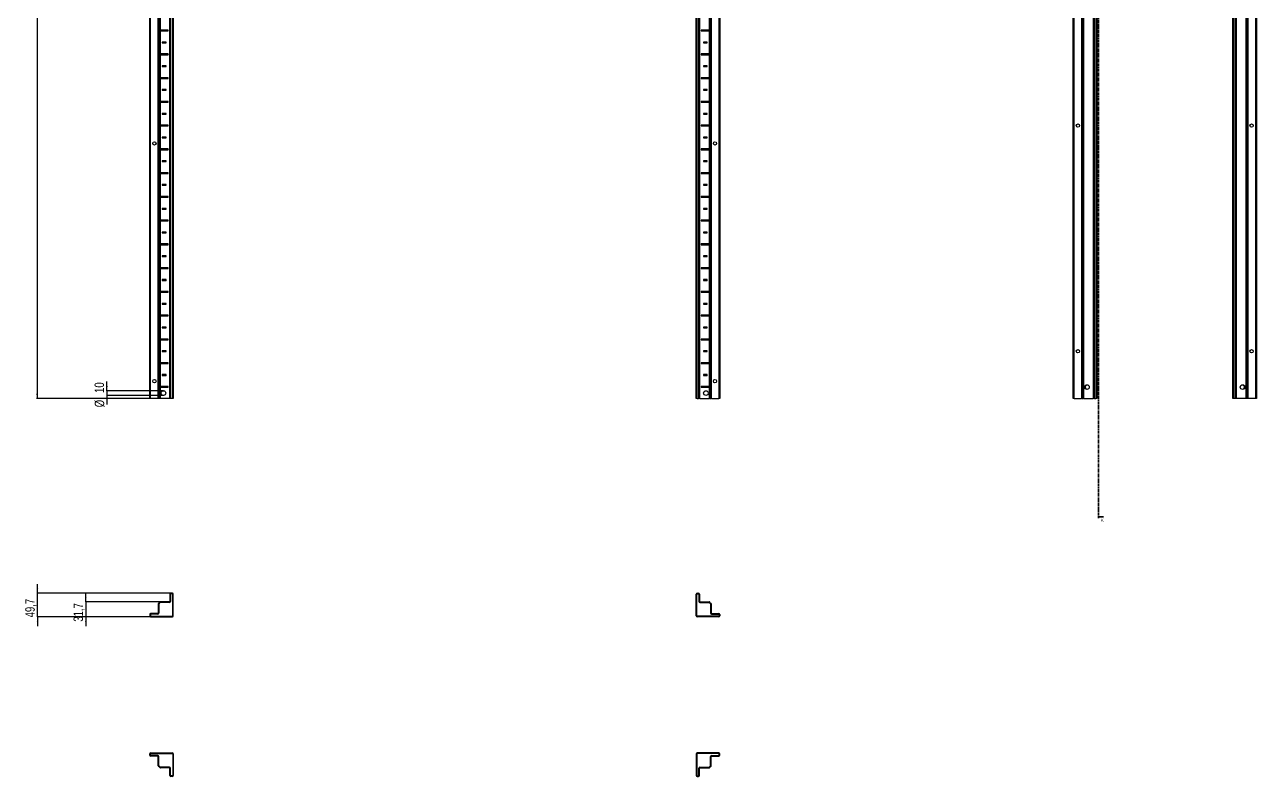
# Model space of a CAD drawing. Header units: millimetres. Extents: x -199 to 5373, y -1647 to 1507.
# Drawn here: x -199 to 2393, y -1647 to -65 of the extents above; entities that cross this region are included whole.
import ezdxf

# ---------------------------------------------------------------- set-up
doc = ezdxf.new("R2010")
doc.units = ezdxf.units.MM
doc.linetypes.add('CENTER', pattern=[10.16, 6.35, -1.27, 1.27, -1.27])
doc.layers.add('FORMAT', color=7, linetype='Continuous')
doc.styles.add('SLDTEXTSTYLE0', font='TXT', dxfattribs={"width": 0.75})
doc.dimstyles.new('SLDDIMSTYLE0', dxfattribs={"dimtxt": 20, "dimasz": 10, "dimexe": 0, "dimexo": 0.0625, "dimgap": 5, "dimtad": 2, "dimdec": 1, "dimrnd": 1e-09, "dimzin": 12, "dimdsep": 46, "dimtxsty": 'SLDTEXTSTYLE0', "dimsah": 1, "dimcen": 0.09, "dimadec": 0, "dimazin": 3, "dimtfac": 1, "dimtofl": 0, "dimtmove": 0, "dimatfit": 3, "dimfxl": 0, "dimfrac": 2, "dimtolj": 1, "dimtzin": 12, "dimarcsym": 0})
doc.dimstyles.new('SLDDIMSTYLE1', dxfattribs={"dimtxt": 20, "dimasz": 10, "dimexe": 0, "dimexo": 0.0625, "dimgap": 5, "dimtad": 2, "dimdec": 1, "dimrnd": 1e-09, "dimzin": 12, "dimdsep": 46, "dimtxsty": 'SLDTEXTSTYLE0', "dimsah": 1, "dimcen": 0.09, "dimadec": 0, "dimazin": 3, "dimtfac": 1, "dimtmove": 0, "dimatfit": 0, "dimfxl": 0, "dimfrac": 2, "dimtolj": 1, "dimtzin": 12, "dimarcsym": 0})

# ---------------------------------------------------------------- blocks, each defined once
blk = doc.blocks.new('_D')
at = {"layer": 'FORMAT'}
for p, q in [((86.4, 847.2), (-174.2, 847.2)), ((-173.2, 847.2), (-173.2, -851.8)), ((86.4, -851.8), (-174.2, -851.8))]:
    blk.add_line(p, q, dxfattribs=at)
for points in [[(-173.2, 847.2), (-174.7, 837.2), (-171.6, 837.2)], [(-173.2, -851.8), (-171.6, -841.8), (-174.7, -841.8)]]:
    blk.add_solid(points, dxfattribs=at)
at = {"layer": 'FORMAT', "insert": (-198.9, -31.8), "char_height": 20, "attachment_point": 1, "rotation": 90, "style": 'SLDTEXTSTYLE0'}
blk.add_mtext('1699', dxfattribs=at)
blk = doc.blocks.new('_D_3')
at = {"layer": 'FORMAT'}
for p, q in [((-26, -835.3), (-26, -816.1)), ((92.8, -835.3), (-27, -835.3)), ((92.8, -845.3), (-27, -845.3)), ((-26, -835.3), (-26, -845.3)), ((-26, -845.3), (-26, -864.5))]:
    blk.add_line(p, q, dxfattribs=at)
for points in [[(-26, -835.3), (-24.5, -825.3), (-27.6, -825.3)], [(-26, -845.3), (-27.6, -855.3), (-24.5, -855.3)]]:
    blk.add_solid(points, dxfattribs=at)
at = {"layer": 'FORMAT', "char_height": 20, "attachment_point": 1, "rotation": 90, "style": 'SLDTEXTSTYLE0'}
for s, insert in [('10', (-52.1, -840)), ('%%c', (-51.8, -870.2))]:
    blk.add_mtext(s, dxfattribs=dict(at, insert=insert))
blk = doc.blocks.new('_D_5')
at = {"layer": 'FORMAT'}
for p, q in [((-172.2, -1261.8), (-172.2, -1242.5)), ((108.5, -1261.8), (-173.2, -1261.8)), ((-172.2, -1311.5), (-172.2, -1261.8)), ((66, -1311.5), (-173.2, -1311.5)), ((-172.2, -1311.5), (-172.2, -1330.7))]:
    blk.add_line(p, q, dxfattribs=at)
for points in [[(-172.2, -1261.8), (-170.6, -1251.8), (-173.7, -1251.8)], [(-172.2, -1311.5), (-173.7, -1321.5), (-170.6, -1321.5)]]:
    blk.add_solid(points, dxfattribs=at)
at = {"layer": 'FORMAT', "insert": (-197.9, -1312.5), "char_height": 20, "attachment_point": 1, "rotation": 90, "style": 'SLDTEXTSTYLE0'}
blk.add_mtext('49,7', dxfattribs=at)
blk = doc.blocks.new('_D_6')
at = {"layer": 'FORMAT'}
for p, q in [((-70.5, -1279.8), (-70.5, -1260.5)), ((86.4, -1279.8), (-71.5, -1279.8)), ((-70.5, -1279.8), (-70.5, -1311.5)), ((66, -1311.5), (-71.5, -1311.5)), ((-70.5, -1311.5), (-70.5, -1330.7))]:
    blk.add_line(p, q, dxfattribs=at)
for points in [[(-70.5, -1279.8), (-69, -1269.8), (-72.1, -1269.8)], [(-70.5, -1311.5), (-72.1, -1321.5), (-69, -1321.5)]]:
    blk.add_solid(points, dxfattribs=at)
at = {"layer": 'FORMAT', "insert": (-96.3, -1321.5), "char_height": 20, "attachment_point": 1, "rotation": 90, "style": 'SLDTEXTSTYLE0'}
blk.add_mtext('31,7', dxfattribs=at)

msp = doc.modelspace()

# ---------------------------------------------------------------- linework, layer by layer
at = {"color": 7, "linetype": 'CENTER', "lineweight": 35}
msp.add_line((2060.78, 1499.09), (2060.78, -1103.67), dxfattribs=at)
at = {"color": 7, "linetype": 'Continuous', "lineweight": 25}
for p, q in [((63.98, -851.79), (63.98, 847.21)), ((81.98, -851.79), (81.98, 847.21)), ((83.77, -851.79), (83.77, 847.21)), ((83.8, -851.79), (83.8, 847.21)), ((106.48, -851.79), (106.48, 847.21)), ((113.68, 847.21), (113.68, -851.79)), ((1213.68, -851.79), (1213.68, 847.21)), ((1220.88, 847.21), (1220.88, -851.79)), ((1243.55, 847.21), (1243.55, -851.79)), ((1243.58, 847.21), (1243.58, -851.79)), ((1245.38, 847.21), (1245.38, -851.79)), ((1263.38, 847.21), (1263.38, -851.79)), ((2007.35, -851.79), (2007.35, 847.21)), ((2027.14, 847.21), (2027.14, -851.79)), ((2027.18, 847.21), (2027.18, -851.79)), ((2049.85, -851.79), (2049.85, 847.21)), ((2057.05, 847.21), (2057.05, -851.79)), ((2343.05, -851.79), (2343.05, 847.21)), ((2350.25, 847.21), (2350.25, -851.79)), ((2372.92, -851.79), (2372.92, 847.21)), ((2372.96, -851.79), (2372.96, 847.21)), ((2392.75, 847.21), (2392.75, -851.79)), ((2025.35, -76.54), (2025.35, -28.04)), ((2374.75, -28.04), (2374.75, -76.54)), ((85.93, -76.65), (85.93, -77.94)), ((86.58, -77.29), (85.93, -76.65)), ((86.58, -77.29), (85.93, -77.94)), ((102.83, -76.54), (86.42, -76.54)), ((102.08, -77.29), (86.58, -77.29)), ((102.08, -77.29), (102.83, -76.54)), ((102.08, -77.29), (102.83, -78.04)), ((102.83, -78.04), (102.83, -76.54)), ((1240.93, -76.54), (1224.53, -76.54)), ((1224.53, -76.54), (1224.53, -78.04)), ((1225.28, -77.29), (1224.53, -76.54)), ((1225.28, -77.29), (1224.53, -78.04)), ((1225.28, -77.29), (1240.78, -77.29)), ((1240.78, -77.29), (1241.42, -76.65)), ((1240.78, -77.29), (1241.42, -77.94)), ((1241.42, -77.94), (1241.42, -76.65)), ((2025.41, -76.65), (2025.35, -76.54)), ((2025.35, -76.54), (2025.35, -78.04)), ((2025.41, -77.94), (2025.41, -76.65)), ((2374.75, -76.54), (2374.69, -76.65)), ((2374.69, -76.65), (2374.69, -77.94)), ((2374.75, -78.04), (2374.75, -76.54)), ((86.42, -78.04), (102.83, -78.04)), ((98.33, -101.54), (90.33, -101.54)), ((90.33, -101.54), (90.33, -103.04)), ((91.08, -102.29), (90.33, -101.54)), ((91.08, -102.29), (90.33, -103.04)), ((90.33, -103.04), (98.33, -103.04)), ((97.58, -102.29), (91.08, -102.29)), ((97.58, -102.29), (98.33, -101.54)), ((97.58, -102.29), (98.33, -103.04)), ((98.33, -103.04), (98.33, -101.54)), ((1224.53, -78.04), (1240.93, -78.04)), ((1237.03, -101.54), (1229.03, -101.54)), ((1229.03, -101.54), (1229.03, -103.04)), ((1229.78, -102.29), (1229.03, -101.54)), ((1229.78, -102.29), (1229.03, -103.04)), ((1229.03, -103.04), (1237.03, -103.04)), ((1229.78, -102.29), (1236.28, -102.29)), ((1236.28, -102.29), (1237.03, -101.54)), ((1236.28, -102.29), (1237.03, -103.04)), ((1237.03, -103.04), (1237.03, -101.54)), ((2025.35, -78.04), (2025.41, -77.94)), ((2025.35, -126.54), (2025.35, -78.04)), ((2374.69, -77.94), (2374.75, -78.04)), ((2374.75, -78.04), (2374.75, -126.54)), ((85.93, -126.65), (85.93, -127.94)), ((86.58, -127.29), (85.93, -126.65)), ((86.58, -127.29), (85.93, -127.94)), ((102.83, -126.54), (86.42, -126.54)), ((86.42, -128.04), (102.83, -128.04)), ((102.08, -127.29), (86.58, -127.29)), ((102.08, -127.29), (102.83, -126.54)), ((102.08, -127.29), (102.83, -128.04)), ((102.83, -128.04), (102.83, -126.54)), ((1240.93, -126.54), (1224.53, -126.54)), ((1224.53, -126.54), (1224.53, -128.04)), ((1225.28, -127.29), (1224.53, -126.54)), ((1225.28, -127.29), (1224.53, -128.04)), ((1224.53, -128.04), (1240.93, -128.04)), ((1225.28, -127.29), (1240.78, -127.29)), ((1240.78, -127.29), (1241.42, -126.65)), ((1240.78, -127.29), (1241.42, -127.94)), ((1241.42, -127.94), (1241.42, -126.65)), ((2025.41, -126.65), (2025.35, -126.54)), ((2025.35, -126.54), (2025.35, -128.04)), ((2025.35, -128.04), (2025.41, -127.94)), ((2025.35, -176.54), (2025.35, -128.04)), ((2025.41, -127.94), (2025.41, -126.65)), ((2374.75, -126.54), (2374.69, -126.65)), ((2374.69, -126.65), (2374.69, -127.94)), ((2374.69, -127.94), (2374.75, -128.04)), ((2374.75, -128.04), (2374.75, -126.54)), ((2374.75, -128.04), (2374.75, -176.54)), ((98.33, -151.54), (90.33, -151.54)), ((90.33, -151.54), (90.33, -153.04)), ((91.08, -152.29), (90.33, -151.54)), ((91.08, -152.29), (90.33, -153.04)), ((90.33, -153.04), (98.33, -153.04)), ((97.58, -152.29), (91.08, -152.29)), ((97.58, -152.29), (98.33, -151.54)), ((97.58, -152.29), (98.33, -153.04)), ((98.33, -153.04), (98.33, -151.54)), ((1237.03, -151.54), (1229.03, -151.54)), ((1229.03, -151.54), (1229.03, -153.04)), ((1229.78, -152.29), (1229.03, -151.54)), ((1229.78, -152.29), (1229.03, -153.04)), ((1229.03, -153.04), (1237.03, -153.04)), ((1229.78, -152.29), (1236.28, -152.29)), ((1236.28, -152.29), (1237.03, -151.54)), ((1236.28, -152.29), (1237.03, -153.04)), ((1237.03, -153.04), (1237.03, -151.54)), ((85.93, -176.65), (85.93, -177.94)), ((86.58, -177.29), (85.93, -176.65)), ((86.58, -177.29), (85.93, -177.94)), ((102.83, -176.54), (86.42, -176.54)), ((86.42, -178.04), (102.83, -178.04)), ((102.08, -177.29), (86.58, -177.29)), ((102.08, -177.29), (102.83, -176.54)), ((102.08, -177.29), (102.83, -178.04)), ((102.83, -178.04), (102.83, -176.54)), ((1240.93, -176.54), (1224.53, -176.54)), ((1224.53, -176.54), (1224.53, -178.04)), ((1225.28, -177.29), (1224.53, -176.54)), ((1225.28, -177.29), (1224.53, -178.04)), ((1224.53, -178.04), (1240.93, -178.04)), ((1225.28, -177.29), (1240.78, -177.29)), ((1240.78, -177.29), (1241.42, -176.65)), ((1240.78, -177.29), (1241.42, -177.94)), ((1241.42, -177.94), (1241.42, -176.65)), ((2025.41, -176.65), (2025.35, -176.54)), ((2025.35, -176.54), (2025.35, -178.04)), ((2025.35, -178.04), (2025.41, -177.94)), ((2025.35, -226.54), (2025.35, -178.04)), ((2025.41, -177.94), (2025.41, -176.65)), ((2374.75, -176.54), (2374.69, -176.65)), ((2374.69, -176.65), (2374.69, -177.94)), ((2374.69, -177.94), (2374.75, -178.04)), ((2374.75, -178.04), (2374.75, -176.54)), ((2374.75, -178.04), (2374.75, -226.54)), ((98.33, -201.54), (90.33, -201.54)), ((90.33, -201.54), (90.33, -203.04)), ((91.08, -202.29), (90.33, -201.54)), ((91.08, -202.29), (90.33, -203.04)), ((90.33, -203.04), (98.33, -203.04)), ((97.58, -202.29), (91.08, -202.29)), ((97.58, -202.29), (98.33, -201.54)), ((97.58, -202.29), (98.33, -203.04)), ((98.33, -203.04), (98.33, -201.54)), ((1237.03, -201.54), (1229.03, -201.54)), ((1229.03, -201.54), (1229.03, -203.04)), ((1229.78, -202.29), (1229.03, -201.54)), ((1229.78, -202.29), (1229.03, -203.04)), ((1229.03, -203.04), (1237.03, -203.04)), ((1229.78, -202.29), (1236.28, -202.29)), ((1236.28, -202.29), (1237.03, -201.54)), ((1236.28, -202.29), (1237.03, -203.04)), ((1237.03, -203.04), (1237.03, -201.54)), ((85.93, -226.65), (85.93, -227.94)), ((86.58, -227.29), (85.93, -226.65)), ((86.58, -227.29), (85.93, -227.94)), ((102.83, -226.54), (86.42, -226.54)), ((86.42, -228.04), (102.83, -228.04)), ((102.08, -227.29), (86.58, -227.29)), ((102.08, -227.29), (102.83, -226.54)), ((102.08, -227.29), (102.83, -228.04)), ((102.83, -228.04), (102.83, -226.54)), ((1240.93, -226.54), (1224.53, -226.54)), ((1224.53, -226.54), (1224.53, -228.04)), ((1225.28, -227.29), (1224.53, -226.54)), ((1225.28, -227.29), (1224.53, -228.04)), ((1224.53, -228.04), (1240.93, -228.04)), ((1225.28, -227.29), (1240.78, -227.29)), ((1240.78, -227.29), (1241.42, -226.65)), ((1240.78, -227.29), (1241.42, -227.94)), ((1241.42, -227.94), (1241.42, -226.65)), ((2025.41, -226.65), (2025.35, -226.54)), ((2025.35, -226.54), (2025.35, -228.04)), ((2025.35, -228.04), (2025.41, -227.94)), ((2025.35, -276.54), (2025.35, -228.04)), ((2025.41, -227.94), (2025.41, -226.65)), ((2374.75, -226.54), (2374.69, -226.65)), ((2374.69, -226.65), (2374.69, -227.94)), ((2374.69, -227.94), (2374.75, -228.04)), ((2374.75, -228.04), (2374.75, -226.54)), ((2374.75, -228.04), (2374.75, -276.54)), ((98.33, -251.54), (90.33, -251.54)), ((90.33, -251.54), (90.33, -253.04)), ((91.08, -252.29), (90.33, -251.54)), ((91.08, -252.29), (90.33, -253.04)), ((90.33, -253.04), (98.33, -253.04)), ((97.58, -252.29), (91.08, -252.29)), ((97.58, -252.29), (98.33, -251.54)), ((97.58, -252.29), (98.33, -253.04)), ((98.33, -253.04), (98.33, -251.54)), ((1237.03, -251.54), (1229.03, -251.54)), ((1229.03, -251.54), (1229.03, -253.04)), ((1229.78, -252.29), (1229.03, -251.54)), ((1229.78, -252.29), (1229.03, -253.04)), ((1229.03, -253.04), (1237.03, -253.04)), ((1229.78, -252.29), (1236.28, -252.29)), ((1236.28, -252.29), (1237.03, -251.54)), ((1236.28, -252.29), (1237.03, -253.04)), ((1237.03, -253.04), (1237.03, -251.54)), ((85.93, -276.65), (85.93, -277.94)), ((86.58, -277.29), (85.93, -276.65)), ((86.58, -277.29), (85.93, -277.94)), ((102.83, -276.54), (86.42, -276.54)), ((86.42, -278.04), (102.83, -278.04)), ((102.08, -277.29), (86.58, -277.29)), ((102.08, -277.29), (102.83, -276.54)), ((102.08, -277.29), (102.83, -278.04)), ((102.83, -278.04), (102.83, -276.54)), ((1240.93, -276.54), (1224.53, -276.54)), ((1224.53, -276.54), (1224.53, -278.04)), ((1225.28, -277.29), (1224.53, -276.54)), ((1225.28, -277.29), (1224.53, -278.04)), ((1224.53, -278.04), (1240.93, -278.04)), ((1225.28, -277.29), (1240.78, -277.29)), ((1240.78, -277.29), (1241.42, -276.65)), ((1240.78, -277.29), (1241.42, -277.94)), ((1241.42, -277.94), (1241.42, -276.65)), ((2025.41, -276.65), (2025.35, -276.54)), ((2025.35, -276.54), (2025.35, -278.04)), ((2025.35, -278.04), (2025.41, -277.94)), ((2025.35, -326.54), (2025.35, -278.04)), ((2025.41, -277.94), (2025.41, -276.65)), ((2374.75, -276.54), (2374.69, -276.65)), ((2374.69, -276.65), (2374.69, -277.94)), ((2374.69, -277.94), (2374.75, -278.04)), ((2374.75, -278.04), (2374.75, -276.54)), ((2374.75, -278.04), (2374.75, -326.54)), ((98.33, -301.54), (90.33, -301.54)), ((90.33, -301.54), (90.33, -303.04)), ((91.08, -302.29), (90.33, -301.54)), ((91.08, -302.29), (90.33, -303.04)), ((90.33, -303.04), (98.33, -303.04)), ((97.58, -302.29), (91.08, -302.29)), ((97.58, -302.29), (98.33, -301.54)), ((97.58, -302.29), (98.33, -303.04)), ((98.33, -303.04), (98.33, -301.54)), ((1237.03, -301.54), (1229.03, -301.54)), ((1229.03, -301.54), (1229.03, -303.04)), ((1229.78, -302.29), (1229.03, -301.54)), ((1229.78, -302.29), (1229.03, -303.04)), ((1229.03, -303.04), (1237.03, -303.04)), ((1229.78, -302.29), (1236.28, -302.29)), ((1236.28, -302.29), (1237.03, -301.54)), ((1236.28, -302.29), (1237.03, -303.04)), ((1237.03, -303.04), (1237.03, -301.54)), ((85.93, -326.65), (85.93, -327.94)), ((86.58, -327.29), (85.93, -326.65)), ((86.58, -327.29), (85.93, -327.94)), ((102.83, -326.54), (86.42, -326.54)), ((86.42, -328.04), (102.83, -328.04)), ((102.08, -327.29), (86.58, -327.29)), ((102.08, -327.29), (102.83, -326.54)), ((102.08, -327.29), (102.83, -328.04)), ((102.83, -328.04), (102.83, -326.54)), ((1240.93, -326.54), (1224.53, -326.54)), ((1224.53, -326.54), (1224.53, -328.04)), ((1225.28, -327.29), (1224.53, -326.54)), ((1225.28, -327.29), (1224.53, -328.04)), ((1224.53, -328.04), (1240.93, -328.04)), ((1225.28, -327.29), (1240.78, -327.29)), ((1240.78, -327.29), (1241.42, -326.65)), ((1240.78, -327.29), (1241.42, -327.94)), ((1241.42, -327.94), (1241.42, -326.65)), ((2025.41, -326.65), (2025.35, -326.54)), ((2025.35, -326.54), (2025.35, -328.04)), ((2025.35, -328.04), (2025.41, -327.94)), ((2025.35, -376.54), (2025.35, -328.04)), ((2025.41, -327.94), (2025.41, -326.65)), ((2374.75, -326.54), (2374.69, -326.65)), ((2374.69, -326.65), (2374.69, -327.94)), ((2374.69, -327.94), (2374.75, -328.04)), ((2374.75, -328.04), (2374.75, -326.54)), ((2374.75, -328.04), (2374.75, -376.54)), ((98.33, -351.54), (90.33, -351.54)), ((90.33, -351.54), (90.33, -353.04)), ((91.08, -352.29), (90.33, -351.54)), ((91.08, -352.29), (90.33, -353.04)), ((90.33, -353.04), (98.33, -353.04)), ((97.58, -352.29), (91.08, -352.29)), ((97.58, -352.29), (98.33, -351.54)), ((97.58, -352.29), (98.33, -353.04)), ((98.33, -353.04), (98.33, -351.54)), ((1237.03, -351.54), (1229.03, -351.54)), ((1229.03, -351.54), (1229.03, -353.04)), ((1229.78, -352.29), (1229.03, -351.54)), ((1229.78, -352.29), (1229.03, -353.04)), ((1229.03, -353.04), (1237.03, -353.04)), ((1229.78, -352.29), (1236.28, -352.29)), ((1236.28, -352.29), (1237.03, -351.54)), ((1236.28, -352.29), (1237.03, -353.04)), ((1237.03, -353.04), (1237.03, -351.54)), ((85.93, -376.65), (85.93, -377.94)), ((86.58, -377.29), (85.93, -376.65)), ((86.58, -377.29), (85.93, -377.94)), ((102.83, -376.54), (86.42, -376.54)), ((86.42, -378.04), (102.83, -378.04)), ((102.08, -377.29), (86.58, -377.29)), ((102.08, -377.29), (102.83, -376.54)), ((102.08, -377.29), (102.83, -378.04)), ((102.83, -378.04), (102.83, -376.54)), ((1240.93, -376.54), (1224.53, -376.54)), ((1224.53, -376.54), (1224.53, -378.04)), ((1225.28, -377.29), (1224.53, -376.54)), ((1225.28, -377.29), (1224.53, -378.04)), ((1224.53, -378.04), (1240.93, -378.04)), ((1225.28, -377.29), (1240.78, -377.29)), ((1240.78, -377.29), (1241.42, -376.65)), ((1240.78, -377.29), (1241.42, -377.94)), ((1241.42, -377.94), (1241.42, -376.65)), ((2025.41, -376.65), (2025.35, -376.54)), ((2025.35, -376.54), (2025.35, -378.04)), ((2025.35, -378.04), (2025.41, -377.94)), ((2025.35, -426.54), (2025.35, -378.04)), ((2025.41, -377.94), (2025.41, -376.65)), ((2374.75, -376.54), (2374.69, -376.65)), ((2374.69, -376.65), (2374.69, -377.94)), ((2374.69, -377.94), (2374.75, -378.04)), ((2374.75, -378.04), (2374.75, -376.54)), ((2374.75, -378.04), (2374.75, -426.54)), ((98.33, -401.54), (90.33, -401.54)), ((90.33, -401.54), (90.33, -403.04)), ((91.08, -402.29), (90.33, -401.54)), ((91.08, -402.29), (90.33, -403.04)), ((90.33, -403.04), (98.33, -403.04)), ((97.58, -402.29), (91.08, -402.29)), ((97.58, -402.29), (98.33, -401.54)), ((97.58, -402.29), (98.33, -403.04)), ((98.33, -403.04), (98.33, -401.54)), ((1237.03, -401.54), (1229.03, -401.54)), ((1229.03, -401.54), (1229.03, -403.04)), ((1229.78, -402.29), (1229.03, -401.54)), ((1229.78, -402.29), (1229.03, -403.04)), ((1229.03, -403.04), (1237.03, -403.04)), ((1229.78, -402.29), (1236.28, -402.29)), ((1236.28, -402.29), (1237.03, -401.54)), ((1236.28, -402.29), (1237.03, -403.04)), ((1237.03, -403.04), (1237.03, -401.54)), ((85.93, -426.65), (85.93, -427.94)), ((86.58, -427.29), (85.93, -426.65)), ((86.58, -427.29), (85.93, -427.94)), ((102.83, -426.54), (86.42, -426.54)), ((86.42, -428.04), (102.83, -428.04)), ((102.08, -427.29), (86.58, -427.29)), ((102.08, -427.29), (102.83, -426.54)), ((102.08, -427.29), (102.83, -428.04)), ((102.83, -428.04), (102.83, -426.54)), ((1240.93, -426.54), (1224.53, -426.54)), ((1224.53, -426.54), (1224.53, -428.04)), ((1225.28, -427.29), (1224.53, -426.54)), ((1225.28, -427.29), (1224.53, -428.04)), ((1224.53, -428.04), (1240.93, -428.04)), ((1225.28, -427.29), (1240.78, -427.29)), ((1240.78, -427.29), (1241.42, -426.65)), ((1240.78, -427.29), (1241.42, -427.94)), ((1241.42, -427.94), (1241.42, -426.65)), ((2025.41, -426.65), (2025.35, -426.54)), ((2025.35, -426.54), (2025.35, -428.04)), ((2025.35, -428.04), (2025.41, -427.94)), ((2025.35, -476.54), (2025.35, -428.04)), ((2025.41, -427.94), (2025.41, -426.65)), ((2374.75, -426.54), (2374.69, -426.65)), ((2374.69, -426.65), (2374.69, -427.94)), ((2374.69, -427.94), (2374.75, -428.04)), ((2374.75, -428.04), (2374.75, -426.54)), ((2374.75, -428.04), (2374.75, -476.54)), ((98.33, -451.54), (90.33, -451.54)), ((90.33, -451.54), (90.33, -453.04)), ((91.08, -452.29), (90.33, -451.54)), ((91.08, -452.29), (90.33, -453.04)), ((90.33, -453.04), (98.33, -453.04)), ((97.58, -452.29), (91.08, -452.29)), ((97.58, -452.29), (98.33, -451.54)), ((97.58, -452.29), (98.33, -453.04)), ((98.33, -453.04), (98.33, -451.54)), ((1237.03, -451.54), (1229.03, -451.54)), ((1229.03, -451.54), (1229.03, -453.04)), ((1229.78, -452.29), (1229.03, -451.54)), ((1229.78, -452.29), (1229.03, -453.04)), ((1229.03, -453.04), (1237.03, -453.04)), ((1229.78, -452.29), (1236.28, -452.29)), ((1236.28, -452.29), (1237.03, -451.54)), ((1236.28, -452.29), (1237.03, -453.04)), ((1237.03, -453.04), (1237.03, -451.54)), ((85.93, -476.65), (85.93, -477.94)), ((86.58, -477.29), (85.93, -476.65)), ((86.58, -477.29), (85.93, -477.94)), ((102.83, -476.54), (86.42, -476.54)), ((86.42, -478.04), (102.83, -478.04)), ((102.08, -477.29), (86.58, -477.29)), ((102.08, -477.29), (102.83, -476.54)), ((102.08, -477.29), (102.83, -478.04)), ((102.83, -478.04), (102.83, -476.54)), ((1240.93, -476.54), (1224.53, -476.54)), ((1224.53, -476.54), (1224.53, -478.04)), ((1225.28, -477.29), (1224.53, -476.54)), ((1225.28, -477.29), (1224.53, -478.04)), ((1224.53, -478.04), (1240.93, -478.04)), ((1225.28, -477.29), (1240.78, -477.29)), ((1240.78, -477.29), (1241.42, -476.65)), ((1240.78, -477.29), (1241.42, -477.94)), ((1241.42, -477.94), (1241.42, -476.65)), ((2025.41, -476.65), (2025.35, -476.54)), ((2025.35, -476.54), (2025.35, -478.04)), ((2025.35, -478.04), (2025.41, -477.94)), ((2025.35, -526.54), (2025.35, -478.04)), ((2025.41, -477.94), (2025.41, -476.65)), ((2374.75, -476.54), (2374.69, -476.65)), ((2374.69, -476.65), (2374.69, -477.94)), ((2374.69, -477.94), (2374.75, -478.04)), ((2374.75, -478.04), (2374.75, -476.54)), ((2374.75, -478.04), (2374.75, -526.54)), ((98.33, -501.54), (90.33, -501.54)), ((90.33, -501.54), (90.33, -503.04)), ((91.08, -502.29), (90.33, -501.54)), ((91.08, -502.29), (90.33, -503.04)), ((90.33, -503.04), (98.33, -503.04)), ((97.58, -502.29), (91.08, -502.29)), ((97.58, -502.29), (98.33, -501.54)), ((97.58, -502.29), (98.33, -503.04)), ((98.33, -503.04), (98.33, -501.54)), ((1237.03, -501.54), (1229.03, -501.54)), ((1229.03, -501.54), (1229.03, -503.04)), ((1229.78, -502.29), (1229.03, -501.54)), ((1229.78, -502.29), (1229.03, -503.04)), ((1229.03, -503.04), (1237.03, -503.04)), ((1229.78, -502.29), (1236.28, -502.29)), ((1236.28, -502.29), (1237.03, -501.54)), ((1236.28, -502.29), (1237.03, -503.04)), ((1237.03, -503.04), (1237.03, -501.54)), ((85.93, -526.65), (85.93, -527.94)), ((86.58, -527.29), (85.93, -526.65)), ((86.58, -527.29), (85.93, -527.94)), ((102.83, -526.54), (86.42, -526.54)), ((86.42, -528.04), (102.83, -528.04)), ((102.08, -527.29), (86.58, -527.29)), ((102.08, -527.29), (102.83, -526.54)), ((102.08, -527.29), (102.83, -528.04)), ((102.83, -528.04), (102.83, -526.54)), ((1240.93, -526.54), (1224.53, -526.54)), ((1224.53, -526.54), (1224.53, -528.04)), ((1225.28, -527.29), (1224.53, -526.54)), ((1225.28, -527.29), (1224.53, -528.04)), ((1224.53, -528.04), (1240.93, -528.04)), ((1225.28, -527.29), (1240.78, -527.29)), ((1240.78, -527.29), (1241.42, -526.65)), ((1240.78, -527.29), (1241.42, -527.94)), ((1241.42, -527.94), (1241.42, -526.65)), ((2025.41, -526.65), (2025.35, -526.54)), ((2025.35, -526.54), (2025.35, -528.04)), ((2025.35, -528.04), (2025.41, -527.94)), ((2025.35, -576.54), (2025.35, -528.04)), ((2025.41, -527.94), (2025.41, -526.65)), ((2374.75, -526.54), (2374.69, -526.65)), ((2374.69, -526.65), (2374.69, -527.94)), ((2374.69, -527.94), (2374.75, -528.04)), ((2374.75, -528.04), (2374.75, -526.54)), ((2374.75, -528.04), (2374.75, -576.54)), ((98.33, -551.54), (90.33, -551.54)), ((90.33, -551.54), (90.33, -553.04)), ((91.08, -552.29), (90.33, -551.54)), ((91.08, -552.29), (90.33, -553.04)), ((90.33, -553.04), (98.33, -553.04)), ((97.58, -552.29), (91.08, -552.29)), ((97.58, -552.29), (98.33, -551.54)), ((97.58, -552.29), (98.33, -553.04)), ((98.33, -553.04), (98.33, -551.54)), ((1237.03, -551.54), (1229.03, -551.54)), ((1229.03, -551.54), (1229.03, -553.04)), ((1229.78, -552.29), (1229.03, -551.54)), ((1229.78, -552.29), (1229.03, -553.04)), ((1229.03, -553.04), (1237.03, -553.04)), ((1229.78, -552.29), (1236.28, -552.29)), ((1236.28, -552.29), (1237.03, -551.54)), ((1236.28, -552.29), (1237.03, -553.04)), ((1237.03, -553.04), (1237.03, -551.54)), ((85.93, -576.65), (85.93, -577.94)), ((86.58, -577.29), (85.93, -576.65)), ((86.58, -577.29), (85.93, -577.94)), ((102.83, -576.54), (86.42, -576.54)), ((86.42, -578.04), (102.83, -578.04)), ((102.08, -577.29), (86.58, -577.29)), ((102.08, -577.29), (102.83, -576.54)), ((102.08, -577.29), (102.83, -578.04)), ((102.83, -578.04), (102.83, -576.54)), ((1240.93, -576.54), (1224.53, -576.54)), ((1224.53, -576.54), (1224.53, -578.04)), ((1225.28, -577.29), (1224.53, -576.54)), ((1225.28, -577.29), (1224.53, -578.04)), ((1224.53, -578.04), (1240.93, -578.04)), ((1225.28, -577.29), (1240.78, -577.29)), ((1240.78, -577.29), (1241.42, -576.65)), ((1240.78, -577.29), (1241.42, -577.94)), ((1241.42, -577.94), (1241.42, -576.65)), ((2025.41, -576.65), (2025.35, -576.54)), ((2025.35, -576.54), (2025.35, -578.04)), ((2025.35, -578.04), (2025.41, -577.94)), ((2025.35, -626.54), (2025.35, -578.04)), ((2025.41, -577.94), (2025.41, -576.65)), ((2374.75, -576.54), (2374.69, -576.65)), ((2374.69, -576.65), (2374.69, -577.94)), ((2374.69, -577.94), (2374.75, -578.04)), ((2374.75, -578.04), (2374.75, -576.54)), ((2374.75, -578.04), (2374.75, -626.54)), ((98.33, -601.54), (90.33, -601.54)), ((90.33, -601.54), (90.33, -603.04)), ((91.08, -602.29), (90.33, -601.54)), ((91.08, -602.29), (90.33, -603.04)), ((90.33, -603.04), (98.33, -603.04)), ((97.58, -602.29), (91.08, -602.29)), ((97.58, -602.29), (98.33, -601.54)), ((97.58, -602.29), (98.33, -603.04)), ((98.33, -603.04), (98.33, -601.54)), ((1237.03, -601.54), (1229.03, -601.54)), ((1229.03, -601.54), (1229.03, -603.04)), ((1229.78, -602.29), (1229.03, -601.54)), ((1229.78, -602.29), (1229.03, -603.04)), ((1229.03, -603.04), (1237.03, -603.04)), ((1229.78, -602.29), (1236.28, -602.29)), ((1236.28, -602.29), (1237.03, -601.54)), ((1236.28, -602.29), (1237.03, -603.04)), ((1237.03, -603.04), (1237.03, -601.54)), ((85.93, -626.65), (85.93, -627.94)), ((86.58, -627.29), (85.93, -626.65)), ((86.58, -627.29), (85.93, -627.94)), ((102.83, -626.54), (86.42, -626.54)), ((86.42, -628.04), (102.83, -628.04)), ((102.08, -627.29), (86.58, -627.29)), ((102.08, -627.29), (102.83, -626.54)), ((102.08, -627.29), (102.83, -628.04)), ((102.83, -628.04), (102.83, -626.54)), ((1240.93, -626.54), (1224.53, -626.54)), ((1224.53, -626.54), (1224.53, -628.04)), ((1225.28, -627.29), (1224.53, -626.54)), ((1225.28, -627.29), (1224.53, -628.04)), ((1224.53, -628.04), (1240.93, -628.04)), ((1225.28, -627.29), (1240.78, -627.29)), ((1240.78, -627.29), (1241.42, -626.65)), ((1240.78, -627.29), (1241.42, -627.94)), ((1241.42, -627.94), (1241.42, -626.65)), ((2025.41, -626.65), (2025.35, -626.54)), ((2025.35, -626.54), (2025.35, -628.04)), ((2025.35, -628.04), (2025.41, -627.94)), ((2025.35, -676.54), (2025.35, -628.04)), ((2025.41, -627.94), (2025.41, -626.65)), ((2374.75, -626.54), (2374.69, -626.65)), ((2374.69, -626.65), (2374.69, -627.94)), ((2374.69, -627.94), (2374.75, -628.04)), ((2374.75, -628.04), (2374.75, -626.54)), ((2374.75, -628.04), (2374.75, -676.54)), ((98.33, -651.54), (90.33, -651.54)), ((90.33, -651.54), (90.33, -653.04)), ((91.08, -652.29), (90.33, -651.54)), ((91.08, -652.29), (90.33, -653.04)), ((90.33, -653.04), (98.33, -653.04)), ((97.58, -652.29), (91.08, -652.29)), ((97.58, -652.29), (98.33, -651.54)), ((97.58, -652.29), (98.33, -653.04)), ((98.33, -653.04), (98.33, -651.54)), ((1237.03, -651.54), (1229.03, -651.54)), ((1229.03, -651.54), (1229.03, -653.04)), ((1229.78, -652.29), (1229.03, -651.54)), ((1229.78, -652.29), (1229.03, -653.04)), ((1229.03, -653.04), (1237.03, -653.04)), ((1229.78, -652.29), (1236.28, -652.29)), ((1236.28, -652.29), (1237.03, -651.54)), ((1236.28, -652.29), (1237.03, -653.04)), ((1237.03, -653.04), (1237.03, -651.54)), ((85.93, -676.65), (85.93, -677.94)), ((86.58, -677.29), (85.93, -676.65)), ((86.58, -677.29), (85.93, -677.94)), ((102.83, -676.54), (86.42, -676.54)), ((86.42, -678.04), (102.83, -678.04)), ((102.08, -677.29), (86.58, -677.29)), ((102.08, -677.29), (102.83, -676.54)), ((102.08, -677.29), (102.83, -678.04)), ((102.83, -678.04), (102.83, -676.54)), ((1240.93, -676.54), (1224.53, -676.54)), ((1224.53, -676.54), (1224.53, -678.04)), ((1225.28, -677.29), (1224.53, -676.54)), ((1225.28, -677.29), (1224.53, -678.04)), ((1224.53, -678.04), (1240.93, -678.04)), ((1225.28, -677.29), (1240.78, -677.29)), ((1240.78, -677.29), (1241.42, -676.65)), ((1240.78, -677.29), (1241.42, -677.94)), ((1241.42, -677.94), (1241.42, -676.65)), ((2025.41, -676.65), (2025.35, -676.54)), ((2025.35, -676.54), (2025.35, -678.04)), ((2025.35, -678.04), (2025.41, -677.94)), ((2025.35, -726.54), (2025.35, -678.04)), ((2025.41, -677.94), (2025.41, -676.65)), ((2374.75, -676.54), (2374.69, -676.65)), ((2374.69, -676.65), (2374.69, -677.94)), ((2374.69, -677.94), (2374.75, -678.04)), ((2374.75, -678.04), (2374.75, -676.54)), ((2374.75, -678.04), (2374.75, -726.54)), ((98.33, -701.54), (90.33, -701.54)), ((90.33, -701.54), (90.33, -703.04)), ((91.08, -702.29), (90.33, -701.54)), ((91.08, -702.29), (90.33, -703.04)), ((90.33, -703.04), (98.33, -703.04)), ((97.58, -702.29), (91.08, -702.29)), ((97.58, -702.29), (98.33, -701.54)), ((97.58, -702.29), (98.33, -703.04)), ((98.33, -703.04), (98.33, -701.54)), ((1237.03, -701.54), (1229.03, -701.54)), ((1229.03, -701.54), (1229.03, -703.04)), ((1229.78, -702.29), (1229.03, -701.54)), ((1229.78, -702.29), (1229.03, -703.04)), ((1229.03, -703.04), (1237.03, -703.04)), ((1229.78, -702.29), (1236.28, -702.29)), ((1236.28, -702.29), (1237.03, -701.54)), ((1236.28, -702.29), (1237.03, -703.04)), ((1237.03, -703.04), (1237.03, -701.54)), ((86.58, -727.29), (85.93, -726.65)), ((85.93, -726.65), (85.93, -727.94)), ((86.58, -727.29), (85.93, -727.94)), ((102.83, -726.54), (86.42, -726.54)), ((86.42, -728.04), (102.83, -728.04)), ((102.08, -727.29), (86.58, -727.29)), ((98.33, -751.54), (90.33, -751.54)), ((90.33, -751.54), (90.33, -753.04)), ((91.08, -752.29), (90.33, -751.54)), ((97.58, -752.29), (98.33, -751.54)), ((98.33, -753.04), (98.33, -751.54)), ((102.08, -727.29), (102.83, -726.54)), ((102.08, -727.29), (102.83, -728.04)), ((102.83, -728.04), (102.83, -726.54)), ((1240.93, -726.54), (1224.53, -726.54)), ((1224.53, -726.54), (1224.53, -728.04)), ((1225.28, -727.29), (1224.53, -726.54)), ((1225.28, -727.29), (1224.53, -728.04)), ((1224.53, -728.04), (1240.93, -728.04)), ((1225.28, -727.29), (1240.78, -727.29)), ((1229.03, -751.54), (1229.03, -753.04)), ((1237.03, -751.54), (1229.03, -751.54)), ((1229.78, -752.29), (1229.03, -751.54)), ((1236.28, -752.29), (1237.03, -751.54)), ((1237.03, -753.04), (1237.03, -751.54)), ((1240.78, -727.29), (1241.42, -726.65)), ((1240.78, -727.29), (1241.42, -727.94)), ((1241.42, -727.94), (1241.42, -726.65)), ((2025.41, -726.65), (2025.35, -726.54)), ((2025.35, -726.54), (2025.35, -728.04)), ((2025.35, -728.04), (2025.41, -727.94)), ((2025.35, -776.54), (2025.35, -728.04)), ((2025.41, -727.94), (2025.41, -726.65)), ((2374.75, -726.54), (2374.69, -726.65)), ((2374.69, -726.65), (2374.69, -727.94)), ((2374.69, -727.94), (2374.75, -728.04)), ((2374.75, -728.04), (2374.75, -726.54)), ((2374.75, -728.04), (2374.75, -776.54)), ((85.93, -776.65), (85.93, -777.94)), ((86.58, -777.29), (85.93, -776.65)), ((86.58, -777.29), (85.93, -777.94)), ((102.83, -776.54), (86.42, -776.54)), ((102.08, -777.29), (86.58, -777.29)), ((91.08, -752.29), (90.33, -753.04)), ((90.33, -753.04), (98.33, -753.04)), ((97.58, -752.29), (91.08, -752.29)), ((97.58, -752.29), (98.33, -753.04)), ((102.08, -777.29), (102.83, -776.54)), ((102.08, -777.29), (102.83, -778.04)), ((102.83, -778.04), (102.83, -776.54)), ((1240.93, -776.54), (1224.53, -776.54)), ((1224.53, -776.54), (1224.53, -778.04)), ((1225.28, -777.29), (1224.53, -776.54)), ((1225.28, -777.29), (1224.53, -778.04)), ((1225.28, -777.29), (1240.78, -777.29)), ((1229.78, -752.29), (1229.03, -753.04)), ((1229.03, -753.04), (1237.03, -753.04)), ((1229.78, -752.29), (1236.28, -752.29)), ((1236.28, -752.29), (1237.03, -753.04)), ((1240.78, -777.29), (1241.42, -776.65)), ((1240.78, -777.29), (1241.42, -777.94)), ((1241.42, -777.94), (1241.42, -776.65)), ((2025.41, -776.65), (2025.35, -776.54)), ((2025.35, -776.54), (2025.35, -778.04)), ((2025.41, -777.94), (2025.41, -776.65)), ((2374.75, -776.54), (2374.69, -776.65)), ((2374.69, -776.65), (2374.69, -777.94)), ((2374.75, -778.04), (2374.75, -776.54)), ((86.42, -778.04), (102.83, -778.04)), ((98.33, -801.54), (90.33, -801.54)), ((90.33, -801.54), (90.33, -803.04)), ((91.08, -802.29), (90.33, -801.54)), ((91.08, -802.29), (90.33, -803.04)), ((90.33, -803.04), (98.33, -803.04)), ((97.58, -802.29), (91.08, -802.29)), ((97.58, -802.29), (98.33, -801.54)), ((97.58, -802.29), (98.33, -803.04)), ((98.33, -803.04), (98.33, -801.54)), ((1224.53, -778.04), (1240.93, -778.04)), ((1229.03, -801.54), (1229.03, -803.04)), ((1237.03, -801.54), (1229.03, -801.54)), ((1229.78, -802.29), (1229.03, -801.54)), ((1229.78, -802.29), (1229.03, -803.04)), ((1229.03, -803.04), (1237.03, -803.04)), ((1229.78, -802.29), (1236.28, -802.29)), ((1236.28, -802.29), (1237.03, -801.54)), ((1236.28, -802.29), (1237.03, -803.04)), ((1237.03, -803.04), (1237.03, -801.54)), ((2025.35, -778.04), (2025.41, -777.94)), ((2025.35, -826.54), (2025.35, -778.04)), ((2374.69, -777.94), (2374.75, -778.04)), ((2374.75, -778.04), (2374.75, -826.54)), ((85.93, -826.65), (85.93, -827.94)), ((86.58, -827.29), (85.93, -826.65)), ((86.58, -827.29), (85.93, -827.94)), ((102.83, -826.54), (86.42, -826.54)), ((86.42, -828.04), (102.83, -828.04)), ((102.08, -827.29), (86.58, -827.29)), ((102.08, -827.29), (102.83, -826.54)), ((102.08, -827.29), (102.83, -828.04)), ((102.83, -828.04), (102.83, -826.54)), ((1240.93, -826.54), (1224.53, -826.54)), ((1224.53, -826.54), (1224.53, -828.04)), ((1225.28, -827.29), (1224.53, -826.54)), ((1225.28, -827.29), (1224.53, -828.04)), ((1224.53, -828.04), (1240.93, -828.04)), ((1225.28, -827.29), (1240.78, -827.29)), ((1240.78, -827.29), (1241.42, -826.65)), ((1240.78, -827.29), (1241.42, -827.94)), ((1241.42, -827.94), (1241.42, -826.65)), ((2025.41, -826.65), (2025.35, -826.54)), ((2025.35, -826.54), (2025.35, -828.04)), ((2025.35, -828.04), (2025.41, -827.94)), ((2025.35, -851.79), (2025.35, -828.04)), ((2025.41, -827.94), (2025.41, -826.65)), ((2374.75, -826.54), (2374.69, -826.65)), ((2374.69, -826.65), (2374.69, -827.94)), ((2374.69, -827.94), (2374.75, -828.04)), ((2374.75, -828.04), (2374.75, -826.54)), ((2374.75, -828.04), (2374.75, -851.79)), ((65.98, -851.79), (63.98, -851.79)), ((81.33, -851.79), (65.98, -851.79)), ((81.98, -851.79), (81.33, -851.79)), ((82.56, -851.79), (81.98, -851.79)), ((83.77, -851.79), (82.56, -851.79)), ((83.8, -851.79), (83.77, -851.79)), ((85.01, -851.79), (83.8, -851.79)), ((86.42, -851.79), (85.01, -851.79)), ((105.83, -851.79), (86.42, -851.79)), ((106.48, -851.79), (105.83, -851.79)), ((108.48, -851.79), (106.48, -851.79)), ((111.68, -851.79), (108.48, -851.79)), ((113.68, -851.79), (111.68, -851.79)), ((1215.68, -851.79), (1213.68, -851.79)), ((1215.68, -851.79), (1218.88, -851.79)), ((1220.88, -851.79), (1218.88, -851.79)), ((1221.53, -851.79), (1220.88, -851.79)), ((1221.53, -851.79), (1240.93, -851.79)), ((1242.34, -851.79), (1240.93, -851.79)), ((1242.34, -851.79), (1243.55, -851.79)), ((1243.55, -851.79), (1243.58, -851.79)), ((1243.58, -851.79), (1244.79, -851.79)), ((1245.38, -851.79), (1244.79, -851.79)), ((1246.03, -851.79), (1245.38, -851.79)), ((1246.03, -851.79), (1261.38, -851.79)), ((1263.38, -851.79), (1261.38, -851.79)), ((2009.35, -851.79), (2007.35, -851.79)), ((2009.35, -851.79), (2024.7, -851.79)), ((2025.35, -851.79), (2024.7, -851.79)), ((2025.94, -851.79), (2025.35, -851.79)), ((2025.94, -851.79), (2027.14, -851.79)), ((2027.14, -851.79), (2027.18, -851.79)), ((2027.18, -851.79), (2028.38, -851.79)), ((2029.8, -851.79), (2028.38, -851.79)), ((2029.8, -851.79), (2049.2, -851.79)), ((2035.4, -832.73), (2035.4, -832.32)), ((2049.85, -851.79), (2049.2, -851.79)), ((2051.85, -851.79), (2049.85, -851.79)), ((2051.85, -851.79), (2055.05, -851.79)), ((2057.05, -851.79), (2055.05, -851.79)), ((2345.05, -851.79), (2343.05, -851.79)), ((2348.25, -851.79), (2345.05, -851.79)), ((2350.25, -851.79), (2348.25, -851.79)), ((2350.9, -851.79), (2350.25, -851.79)), ((2370.3, -851.79), (2350.9, -851.79)), ((2364.7, -832.32), (2364.7, -832.73)), ((2371.72, -851.79), (2370.3, -851.79)), ((2372.92, -851.79), (2371.72, -851.79)), ((2372.96, -851.79), (2372.92, -851.79)), ((2374.16, -851.79), (2372.96, -851.79)), ((2374.75, -851.79), (2374.16, -851.79)), ((2375.4, -851.79), (2374.75, -851.79)), ((2390.75, -851.79), (2375.4, -851.79)), ((2392.75, -851.79), (2390.75, -851.79)), ((106.48, -1263.77), (106.48, -1279.12)), ((107.83, -1263.77), (107.83, -1279.12)), ((111.68, -1261.77), (108.48, -1261.77)), ((111.68, -1263.12), (108.48, -1263.12)), ((112.33, -1309.47), (112.33, -1263.77)), ((113.68, -1309.47), (113.68, -1263.77)), ((1213.68, -1309.47), (1213.68, -1263.77)), ((1215.03, -1309.47), (1215.03, -1263.77)), ((1215.68, -1261.77), (1218.88, -1261.77)), ((1215.68, -1263.12), (1218.88, -1263.12)), ((1219.53, -1263.77), (1219.53, -1279.12)), ((1220.88, -1263.77), (1220.88, -1279.12)), ((81.98, -1284.22), (81.98, -1303.62)), ((83.77, -1281.6), (82.56, -1282.8)), ((83.33, -1284.22), (83.33, -1303.62)), ((84.72, -1282.55), (83.52, -1283.76)), ((84.72, -1282.55), (83.77, -1281.6)), ((85.01, -1280.36), (83.8, -1281.56)), ((83.8, -1281.56), (84.76, -1282.52)), ((85.96, -1281.31), (84.76, -1282.52)), ((105.83, -1279.77), (86.42, -1279.77)), ((105.83, -1281.12), (86.42, -1281.12)), ((1221.53, -1279.77), (1240.93, -1279.77)), ((1221.53, -1281.12), (1240.93, -1281.12)), ((1241.39, -1281.31), (1242.59, -1282.52)), ((1242.34, -1280.36), (1243.55, -1281.56)), ((1243.55, -1281.56), (1242.59, -1282.52)), ((1242.63, -1282.55), (1243.58, -1281.6)), ((1242.63, -1282.55), (1243.84, -1283.76)), ((1243.58, -1281.6), (1244.79, -1282.8)), ((1244.03, -1284.22), (1244.03, -1303.62)), ((1245.38, -1284.22), (1245.38, -1303.62)), ((63.98, -1306.27), (63.98, -1309.47)), ((65.33, -1306.27), (65.33, -1309.47)), ((81.33, -1304.27), (65.98, -1304.27)), ((81.33, -1305.62), (65.98, -1305.62)), ((65.98, -1310.12), (111.68, -1310.12)), ((65.98, -1311.47), (111.68, -1311.47)), ((1261.38, -1310.12), (1215.68, -1310.12)), ((1261.38, -1311.47), (1215.68, -1311.47)), ((1246.03, -1304.27), (1261.38, -1304.27)), ((1246.03, -1305.62), (1261.38, -1305.62)), ((1262.03, -1306.27), (1262.03, -1309.47)), ((1263.38, -1306.27), (1263.38, -1309.47)), ((63.98, -1602.67), (63.98, -1599.47)), ((65.33, -1602.67), (65.33, -1599.47)), ((65.98, -1597.47), (111.68, -1597.47)), ((65.98, -1598.82), (111.68, -1598.82)), ((81.33, -1603.32), (65.98, -1603.32)), ((81.33, -1604.67), (65.98, -1604.67)), ((81.98, -1624.72), (81.98, -1605.32)), ((83.33, -1624.72), (83.33, -1605.32)), ((112.33, -1599.47), (112.33, -1645.17)), ((113.68, -1599.47), (113.68, -1645.17)), ((1213.68, -1599.47), (1213.68, -1645.17)), ((1215.03, -1599.47), (1215.03, -1645.17)), ((1261.38, -1597.47), (1215.68, -1597.47)), ((1261.38, -1598.82), (1215.68, -1598.82)), ((1244.03, -1624.72), (1244.03, -1605.32)), ((1245.38, -1624.72), (1245.38, -1605.32)), ((1246.03, -1603.32), (1261.38, -1603.32)), ((1246.03, -1604.67), (1261.38, -1604.67)), ((1262.03, -1602.67), (1262.03, -1599.47)), ((1263.38, -1602.67), (1263.38, -1599.47)), ((83.77, -1627.34), (82.56, -1626.14)), ((84.72, -1626.39), (83.52, -1625.18)), ((84.72, -1626.39), (83.77, -1627.34)), ((83.8, -1627.38), (84.76, -1626.42)), ((85.01, -1628.58), (83.8, -1627.38)), ((85.96, -1627.63), (84.76, -1626.42)), ((105.83, -1627.82), (86.42, -1627.82)), ((105.83, -1629.17), (86.42, -1629.17)), ((106.48, -1645.17), (106.48, -1629.82)), ((107.83, -1645.17), (107.83, -1629.82)), ((1219.53, -1645.17), (1219.53, -1629.82)), ((1220.88, -1645.17), (1220.88, -1629.82)), ((1221.53, -1627.82), (1240.93, -1627.82)), ((1221.53, -1629.17), (1240.93, -1629.17)), ((1241.39, -1627.63), (1242.59, -1626.42)), ((1242.34, -1628.58), (1243.55, -1627.38)), ((1243.55, -1627.38), (1242.59, -1626.42)), ((1242.63, -1626.39), (1243.84, -1625.18)), ((1242.63, -1626.39), (1243.58, -1627.34)), ((1243.58, -1627.34), (1244.79, -1626.14)), ((111.68, -1645.82), (108.48, -1645.82)), ((111.68, -1647.17), (108.48, -1647.17)), ((1215.68, -1645.82), (1218.88, -1645.82)), ((1215.68, -1647.17), (1218.88, -1647.17))]:
    msp.add_line(p, q, dxfattribs=at)
at = {"color": 8, "linetype": 'Continuous', "lineweight": 18}
for p, q in [((65.98, 847.21), (65.98, -851.79)), ((81.33, -851.79), (81.33, 847.21)), ((82.56, 847.21), (82.56, -851.79)), ((85.01, -851.79), (85.01, 847.21)), ((105.83, -851.79), (105.83, 847.21)), ((108.48, 847.21), (108.48, -851.79)), ((111.68, -851.79), (111.68, 847.21)), ((1215.68, 847.21), (1215.68, -851.79)), ((1218.88, -851.79), (1218.88, 847.21)), ((1221.53, 847.21), (1221.53, -851.79)), ((1242.34, 847.21), (1242.34, -851.79)), ((1244.79, -851.79), (1244.79, 847.21)), ((1246.03, 847.21), (1246.03, -851.79)), ((1261.38, -851.79), (1261.38, 847.21)), ((2009.35, 847.21), (2009.35, -851.79)), ((2024.7, -851.79), (2024.7, 847.21)), ((2025.94, 847.21), (2025.94, -851.79)), ((2028.38, -851.79), (2028.38, 847.21)), ((2029.8, 847.21), (2029.8, -851.79)), ((2049.2, -851.79), (2049.2, 847.21)), ((2051.85, 847.21), (2051.85, -851.79)), ((2055.05, -851.79), (2055.05, 847.21)), ((2345.05, 847.21), (2345.05, -851.79)), ((2348.25, -851.79), (2348.25, 847.21)), ((2350.9, 847.21), (2350.9, -851.79)), ((2370.3, -851.79), (2370.3, 847.21)), ((2371.72, 847.21), (2371.72, -851.79)), ((2374.16, -851.79), (2374.16, 847.21)), ((2375.4, 847.21), (2375.4, -851.79)), ((2390.75, -851.79), (2390.75, 847.21)), ((86.42, -28.04), (86.42, -76.54)), ((1240.93, -76.54), (1240.93, -28.04)), ((86.42, -78.04), (86.42, -126.54)), ((1240.93, -126.54), (1240.93, -78.04)), ((86.42, -128.04), (86.42, -176.54)), ((1240.93, -176.54), (1240.93, -128.04)), ((86.42, -178.04), (86.42, -226.54)), ((1240.93, -226.54), (1240.93, -178.04)), ((86.42, -228.04), (86.42, -276.54)), ((1240.93, -276.54), (1240.93, -228.04)), ((86.42, -278.04), (86.42, -326.54)), ((1240.93, -326.54), (1240.93, -278.04)), ((86.42, -328.04), (86.42, -376.54)), ((1240.93, -376.54), (1240.93, -328.04)), ((86.42, -378.04), (86.42, -426.54)), ((1240.93, -426.54), (1240.93, -378.04)), ((86.42, -428.04), (86.42, -476.54)), ((1240.93, -476.54), (1240.93, -428.04)), ((86.42, -478.04), (86.42, -526.54)), ((1240.93, -526.54), (1240.93, -478.04)), ((86.42, -528.04), (86.42, -576.54)), ((1240.93, -576.54), (1240.93, -528.04)), ((86.42, -578.04), (86.42, -626.54)), ((1240.93, -626.54), (1240.93, -578.04)), ((86.42, -628.04), (86.42, -676.54)), ((1240.93, -676.54), (1240.93, -628.04)), ((86.42, -678.04), (86.42, -726.54)), ((1240.93, -726.54), (1240.93, -678.04)), ((86.42, -728.04), (86.42, -776.54)), ((1240.93, -776.54), (1240.93, -728.04)), ((86.42, -778.04), (86.42, -826.54)), ((1240.93, -826.54), (1240.93, -778.04)), ((86.42, -828.04), (86.42, -851.79)), ((1240.93, -851.79), (1240.93, -828.04))]:
    msp.add_line(p, q, dxfattribs=at)
at = {"color": 7, "linetype": 'Continuous', "lineweight": 35}
msp.add_line((2071.42, -1100.67), (2060.78, -1100.67), dxfattribs=at)
at = {"color": 7, "linetype": 'Continuous', "lineweight": 25}
for centre, radius in [((2017.25, -277.29), 3.5), ((2382.85, -277.29), 3.5), ((73.83, -314.79), 3.5), ((1253.53, -314.79), 3.5), ((2017.25, -752.29), 3.5), ((2382.85, -752.29), 3.5), ((73.83, -815.29), 3.5), ((1253.53, -815.29), 3.5), ((2036.2, -827.79), 5), ((2363.9, -827.79), 5), ((92.83, -840.29), 5), ((1234.53, -840.29), 5)]:
    msp.add_circle(centre, radius, dxfattribs=at)
for centre, radius, start, end in [((2037.7, -827.29), 5.25, 126.18914, 240.85926), ((2362.4, -827.29), 5.25, 299.14074, 53.81086), ((2034.9, -832.32), 0.5, 0, 60.85926), ((2365.2, -832.32), 0.5, 119.14074, 180), ((108.48, -1263.77), 2, 90, 180), ((108.48, -1263.77), 0.65, 90, 180), ((111.68, -1263.77), 2, 0, 90), ((111.68, -1263.77), 0.65, 0, 90), ((1215.68, -1263.77), 2, 90, 180), ((1215.68, -1263.77), 0.65, 90, 180), ((1218.88, -1263.77), 2, 0, 90), ((1218.88, -1263.77), 0.65, 0, 90), ((83.98, -1284.22), 2, 135, 180), ((83.98, -1284.22), 0.65, 135, 180), ((86.42, -1281.77), 2, 90, 135), ((86.42, -1281.77), 0.65, 90, 135), ((105.83, -1279.12), 0.65, 270, 0), ((105.83, -1279.12), 2, 270, 0), ((1221.53, -1279.12), 2, 180, 270), ((1221.53, -1279.12), 0.65, 180, 270), ((1240.93, -1281.77), 2, 45, 90), ((1240.93, -1281.77), 0.65, 45, 90), ((1243.38, -1284.22), 0.65, 360, 45), ((1243.38, -1284.22), 2, 0, 45), ((65.98, -1306.27), 2, 90, 180), ((65.98, -1309.47), 2, 180, 270), ((65.98, -1306.27), 0.65, 90, 180), ((65.98, -1309.47), 0.65, 180, 270), ((81.33, -1303.62), 0.65, 270, 0), ((81.33, -1303.62), 2, 270, 0), ((111.68, -1309.47), 0.65, 270, 0), ((111.68, -1309.47), 2, 270, 0), ((1215.68, -1309.47), 2, 180, 270), ((1215.68, -1309.47), 0.65, 180, 270), ((1246.03, -1303.62), 2, 180, 270), ((1246.03, -1303.62), 0.65, 180, 270), ((1261.38, -1306.27), 2, 0, 90), ((1261.38, -1306.27), 0.65, 0, 90), ((1261.38, -1309.47), 2, 270, 0), ((1261.38, -1309.47), 0.65, 270, 0), ((65.98, -1599.47), 2, 90, 180), ((65.98, -1602.67), 2, 180, 270), ((65.98, -1599.47), 0.65, 90, 180), ((65.98, -1602.67), 0.65, 180, 270), ((81.33, -1605.32), 2, 0, 90), ((81.33, -1605.32), 0.65, 0, 90), ((111.68, -1599.47), 2, 0, 90), ((111.68, -1599.47), 0.65, 0, 90), ((1215.68, -1599.47), 2, 90, 180), ((1215.68, -1599.47), 0.65, 90, 180), ((1246.03, -1605.32), 2, 90, 180), ((1246.03, -1605.32), 0.65, 90, 180), ((1261.38, -1599.47), 2, 0, 90), ((1261.38, -1599.47), 0.65, 0, 90), ((1261.38, -1602.67), 0.65, 270, 0), ((1261.38, -1602.67), 2, 270, 0), ((83.98, -1624.72), 2, 180, 225), ((83.98, -1624.72), 0.65, 180, 225), ((86.42, -1627.17), 2, 225, 270), ((86.42, -1627.17), 0.65, 225, 270), ((105.83, -1629.82), 2, 0, 90), ((105.83, -1629.82), 0.65, 0, 90), ((1221.53, -1629.82), 2, 90, 180), ((1221.53, -1629.82), 0.65, 90, 180), ((1240.93, -1627.17), 0.65, 270, 315), ((1240.93, -1627.17), 2, 270, 315), ((1243.38, -1624.72), 0.65, 315, 0), ((1243.38, -1624.72), 2, 315, 0), ((108.48, -1645.17), 2, 180, 270), ((108.48, -1645.17), 0.65, 180, 270), ((111.68, -1645.17), 2, 270, 0), ((111.68, -1645.17), 0.65, 270, 0), ((1215.68, -1645.17), 2, 180, 270), ((1215.68, -1645.17), 0.65, 180, 270), ((1218.88, -1645.17), 0.65, 270, 0), ((1218.88, -1645.17), 2, 270, 0)]:
    msp.add_arc(centre, radius, start, end, dxfattribs=at)
for centre, start_param, end_param in [((86.42, -80.01), 0, 0.2482694), ((1240.93, -80.01), 6.0349159, 6.2831853), ((86.42, -74.58), 2.8933233, 3.1415927), ((1240.93, -74.58), 3.1415927, 3.389862), ((86.42, -130.01), 0, 0.2482694), ((86.42, -124.58), 2.8933233, 3.1415927), ((1240.93, -130.01), 6.0349159, 6.2831853), ((1240.93, -124.58), 3.1415927, 3.389862), ((86.42, -180.01), 0, 0.2482694), ((86.42, -174.58), 2.8933233, 3.1415927), ((1240.93, -180.01), 6.0349159, 6.2831853), ((1240.93, -174.58), 3.1415927, 3.389862), ((86.42, -230.01), 0, 0.2482694), ((86.42, -224.58), 2.8933233, 3.1415927), ((1240.93, -230.01), 6.0349159, 6.2831853), ((1240.93, -224.58), 3.1415927, 3.389862), ((86.42, -280.01), 0, 0.2482694), ((86.42, -274.58), 2.8933233, 3.1415927), ((1240.93, -280.01), 6.0349159, 6.2831853), ((1240.93, -274.58), 3.1415927, 3.389862), ((86.42, -330.01), 0, 0.2482694), ((86.42, -324.58), 2.8933233, 3.1415927), ((1240.93, -330.01), 6.0349159, 6.2831853), ((1240.93, -324.58), 3.1415927, 3.389862), ((86.42, -380.01), 0, 0.2482694), ((86.42, -374.58), 2.8933233, 3.1415927), ((1240.93, -380.01), 6.0349159, 6.2831853), ((1240.93, -374.58), 3.1415927, 3.389862), ((86.42, -430.01), 0, 0.2482694), ((86.42, -424.58), 2.8933233, 3.1415927), ((1240.93, -430.01), 6.0349159, 6.2831853), ((1240.93, -424.58), 3.1415927, 3.389862), ((86.42, -480.01), 0, 0.2482694), ((86.42, -474.58), 2.8933233, 3.1415927), ((1240.93, -480.01), 6.0349159, 6.2831853), ((1240.93, -474.58), 3.1415927, 3.389862), ((86.42, -530.01), 0, 0.2482694), ((86.42, -524.58), 2.8933233, 3.1415927), ((1240.93, -530.01), 6.0349159, 6.2831853), ((1240.93, -524.58), 3.1415927, 3.389862), ((86.42, -580.01), 0, 0.2482694), ((86.42, -574.58), 2.8933233, 3.1415927), ((1240.93, -580.01), 6.0349159, 6.2831853), ((1240.93, -574.58), 3.1415927, 3.389862), ((86.42, -630.01), 0, 0.2482694), ((86.42, -624.58), 2.8933233, 3.1415927), ((1240.93, -630.01), 6.0349159, 6.2831853), ((1240.93, -624.58), 3.1415927, 3.389862), ((86.42, -680.01), 0, 0.2482694), ((86.42, -674.58), 2.8933233, 3.1415927), ((1240.93, -680.01), 6.0349159, 6.2831853), ((1240.93, -674.58), 3.1415927, 3.389862), ((86.42, -730.01), 0, 0.2482694), ((86.42, -724.58), 2.8933233, 3.1415927), ((1240.93, -730.01), 6.0349159, 6.2831853), ((1240.93, -724.58), 3.1415927, 3.389862), ((86.42, -780.01), 0, 0.2482694), ((1240.93, -780.01), 6.0349159, 6.2831853), ((86.42, -774.58), 2.8933233, 3.1415927), ((1240.93, -774.58), 3.1415927, 3.389862), ((86.42, -830.01), 0, 0.2482694), ((86.42, -824.58), 2.8933233, 3.1415927), ((1240.93, -830.01), 6.0349159, 6.2831853), ((1240.93, -824.58), 3.1415927, 3.389862)]:
    msp.add_ellipse(centre, major_axis=(0, 3.46), ratio=0.5773503, start_param=start_param, end_param=end_param, dxfattribs=at)
at = {"color": 7, "linetype": 'Continuous', "lineweight": 35}
msp.add_solid([(2060.78, -1100.67), (2067.78, -1101.79), (2067.78, -1099.55)], dxfattribs=at)

# ---------------------------------------------------------------- texts
at = {"color": 7, "linetype": 'Continuous', "insert": (2065.89, -1104.38), "char_height": 7, "attachment_point": 1, "style": 'SLDTEXTSTYLE0'}
msp.add_mtext('K', dxfattribs=at)

# ---------------------------------------------------------------- dimensions: what is measured, and where the dimension line sits
at = {"layer": 'FORMAT'}
for base, p1, p2, dimstyle, picture, middle in [((-173.15, -851.79), (86.42, 847.21), (86.42, -851.79), 'SLDDIMSTYLE0', '_D', (-173.15, -2.29)), ((-172.17, -1261.77), (65.98, -1311.47), (108.48, -1261.77), 'SLDDIMSTYLE1', '_D_5', (-172.17, -1286.62)), ((-70.54, -1311.47), (86.42, -1279.77), (65.98, -1311.47), 'SLDDIMSTYLE1', '_D_6', (-70.54, -1295.62))]:
    dim = msp.add_linear_dim(base=base, p1=p1, p2=p2, angle=90, dimstyle=dimstyle, dxfattribs=at)
    dim.commit()
    dim.dimension.update_dxf_attribs({"geometry": picture, "text_midpoint": middle, "dimtype": 160})
dim = msp.add_linear_dim(base=(-26.02, -845.29), p1=(92.83, -835.29), p2=(92.83, -845.29), angle=90, text='%%c<>', dimstyle='SLDDIMSTYLE1', dxfattribs=at)
dim.commit()
dim.dimension.update_dxf_attribs({"geometry": '_D_3', "text_midpoint": (-26.02, -840.29), "dimtype": 160})

doc.saveas('drawing.dxf')
